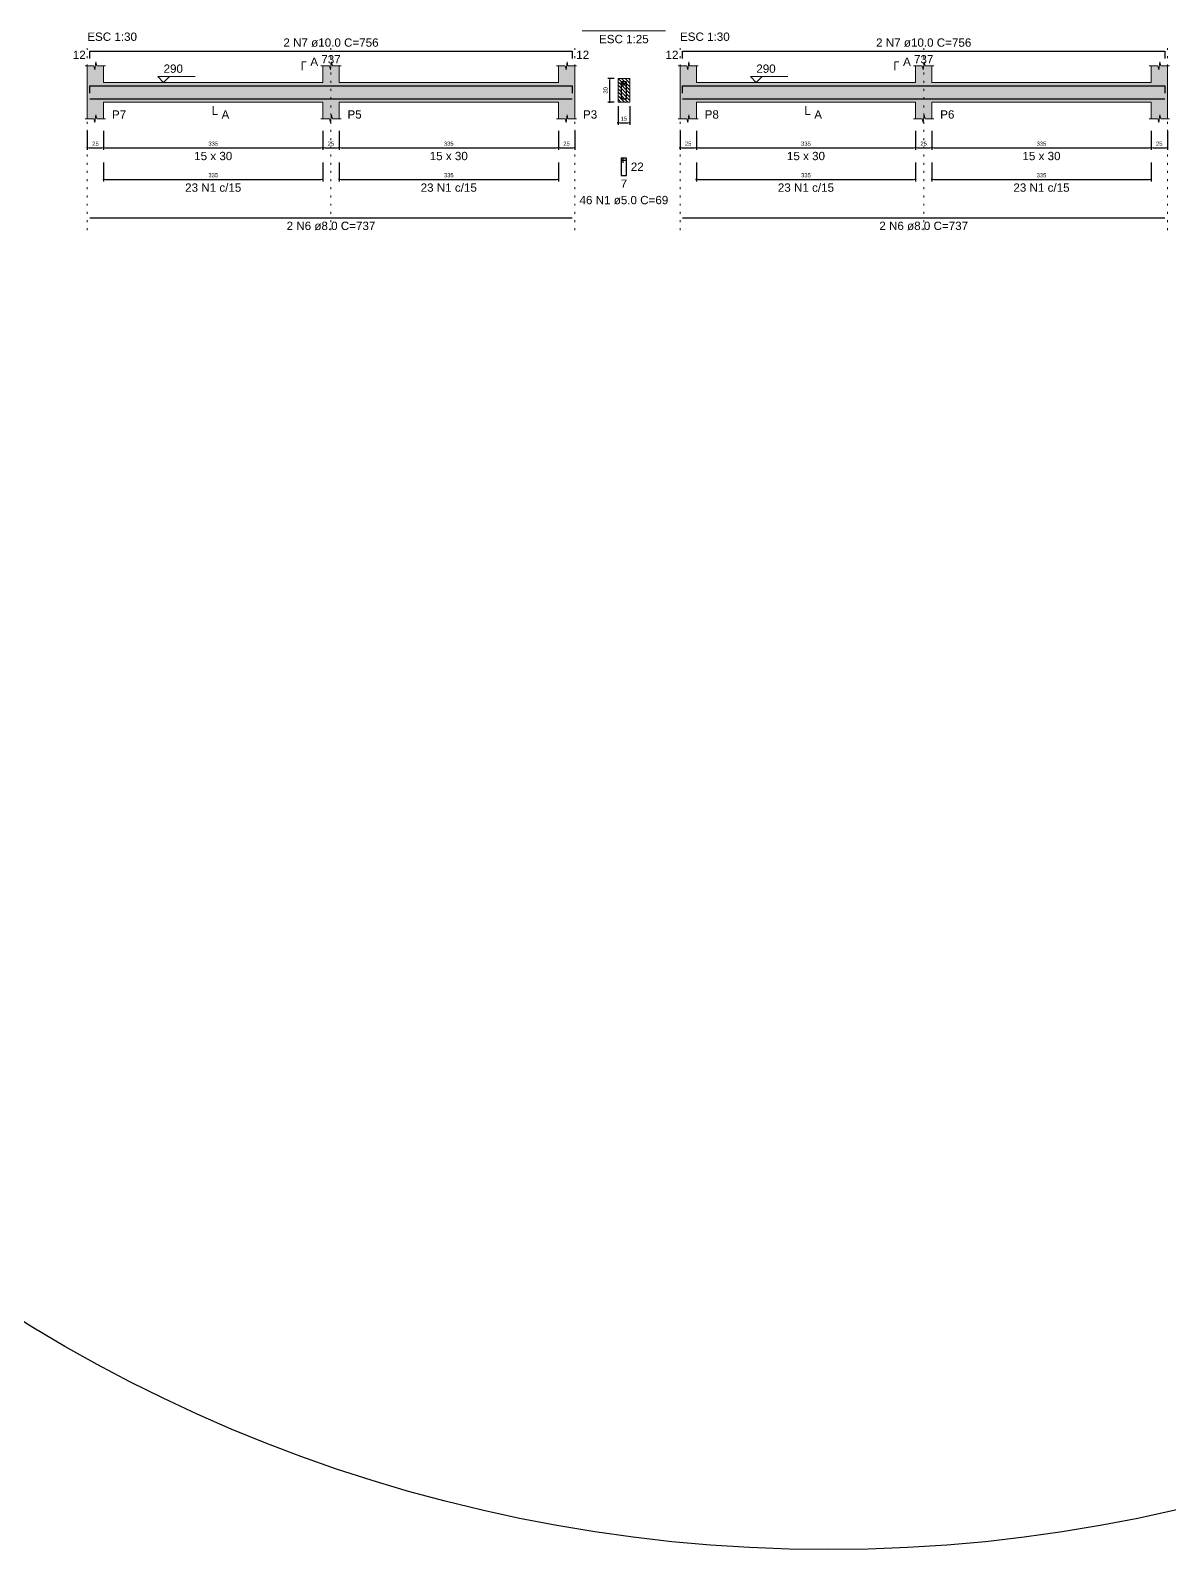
# Model space of a CAD drawing. Extents: x 5006 to 5323, y 875 to 3681.
# Drawn here: x 5181.8 to 5239.8, y 2730 to 2807.4 of the extents above; entities that cross this region are included whole.
import ezdxf

# ---------------------------------------------------------------- set-up
doc = ezdxf.new("R2010")
doc.units = 0
doc.header["$LTSCALE"] = 2
doc.linetypes.add('DOT2', pattern=[3.175, 0, -3.175])
for name, color, linetype, lineweight in [('Descrição da armadura', 7, 'Continuous', 5), ('DT-Barras na forma', 2, 'Continuous', 30), ('DT-Barras no corte', 5, 'Continuous', 5), ('DT-Barras rebatidas', 2, 'Continuous', 30), ('DT-Cotas', 9, 'Continuous', 5), ('DT-Forma', 5, 'Continuous', 5), ('DT-Hachura forma vigas', 252, 'Continuous', 5), ('DT-Hachura seção vigas', 252, 'Continuous', 5), ('DT-Pontilhado', 9, 'DOT2', 5), ('DT-Textos', 7, 'Continuous', 5), ('Textos armaduras', 7, 'Continuous', 5)]:
    doc.layers.add(name, color=color, linetype=linetype, lineweight=lineweight)
doc.styles.add('ARIAL', font='arial.ttf')
doc.styles.get("Standard").update_dxf_attribs({"font": 'arial.ttf'})
doc.dimstyles.new('UM_25.000000', dxfattribs={"dimtxt": 0.18, "dimasz": 0.1, "dimexe": 0.1, "dimexo": 0.2, "dimgap": 0, "dimtad": 1, "dimtih": 1, "dimtoh": 1, "dimdec": 1, "dimlfac": 25, "dimzin": 0, "dimdsep": 46, "dimtxsty": 'Standard', "dimcen": 0.09, "dimdle": 0.1, "dimadec": 1, "dimazin": 2, "dimtfac": 1, "dimtdec": 4, "dimtofl": 0, "dimtmove": 0, "dimatfit": 3, "dimfxl": 1, "dimtolj": 1, "dimarcsym": 0})
doc.dimstyles.new('UM_30.000000', dxfattribs={"dimtxt": 0.18, "dimasz": 0.1, "dimexe": 0.1, "dimexo": 0.2, "dimgap": 0, "dimtad": 1, "dimtih": 1, "dimtoh": 1, "dimdec": 1, "dimlfac": 30, "dimzin": 0, "dimdsep": 46, "dimtxsty": 'Standard', "dimcen": 0.09, "dimdle": 0.1, "dimadec": 1, "dimazin": 2, "dimtfac": 1, "dimtdec": 4, "dimtofl": 0, "dimtmove": 0, "dimatfit": 3, "dimfxl": 1, "dimtolj": 1, "dimarcsym": 0})

# ---------------------------------------------------------------- blocks, each defined once
blk = doc.blocks.new('_DOT')
at = {"color": 0, "linetype": 'ByBlock'}
blk.add_line((-0.5, 0), (-1, 0), dxfattribs=at)
at = {"color": 0, "linetype": 'ByBlock', "const_width": 0.5}
blk.add_lwpolyline([(-0.25, 0, 1), (0.25, 0, 1)], format="xyb", close=True, dxfattribs=at)
blk = doc.blocks.new('*D678')
at = {"layer": 'Defpoints', "color": 0, "transparency": 16777216}
for p in [(5184.655, 2802.48), (5185.488, 2802.48), (5185.488, 2801.421)]:
    blk.add_point(p, dxfattribs=at)
at = {"layer": 'DT-Cotas', "color": 0, "lineweight": -2, "transparency": 16777216}
for p, q in [((5184.655, 2802.28), (5184.655, 2801.321)), ((5185.488, 2802.28), (5185.488, 2801.321)), ((5184.755, 2801.421), (5185.388, 2801.421))]:
    blk.add_line(p, q, dxfattribs=at)
at = {"layer": 'DT-Cotas', "color": 0, "lineweight": -2, "transparency": 16777216, "xscale": 0.1, "yscale": 0.1, "zscale": 0.1, "rotation": 180}
blk.add_blockref('_DOT', (5184.655, 2801.421), dxfattribs=at)
at = {"layer": 'DT-Cotas', "color": 0, "lineweight": -2, "transparency": 16777216, "xscale": 0.1, "yscale": 0.1, "zscale": 0.1}
blk.add_blockref('_DOT', (5185.488, 2801.421), dxfattribs=at)
at = {"layer": 'DT-Cotas', "transparency": 16777216, "insert": (5185.072, 2801.632), "char_height": 0.2118, "attachment_point": 5, "rotation": 0.00573, "style": 'ARIAL'}
blk.add_mtext('\\A1;25', dxfattribs=at)
blk = doc.blocks.new('*D679')
at = {"layer": 'Defpoints', "color": 0, "transparency": 16777216}
for p in [(5185.488, 2802.48), (5196.655, 2802.48), (5196.655, 2801.421)]:
    blk.add_point(p, dxfattribs=at)
at = {"layer": 'DT-Cotas', "color": 0, "lineweight": -2, "transparency": 16777216}
for p, q in [((5185.488, 2802.28), (5185.488, 2801.321)), ((5196.655, 2802.28), (5196.655, 2801.321)), ((5185.588, 2801.421), (5196.555, 2801.421))]:
    blk.add_line(p, q, dxfattribs=at)
at = {"layer": 'DT-Cotas', "color": 0, "lineweight": -2, "transparency": 16777216, "xscale": 0.1, "yscale": 0.1, "zscale": 0.1, "rotation": 180}
blk.add_blockref('_DOT', (5185.488, 2801.421), dxfattribs=at)
at = {"layer": 'DT-Cotas', "color": 0, "lineweight": -2, "transparency": 16777216, "xscale": 0.1, "yscale": 0.1, "zscale": 0.1}
blk.add_blockref('_DOT', (5196.655, 2801.421), dxfattribs=at)
at = {"layer": 'DT-Cotas', "transparency": 16777216, "insert": (5191.072, 2801.632), "char_height": 0.2118, "attachment_point": 5, "rotation": 0.00573, "style": 'ARIAL'}
blk.add_mtext('\\A1;335', dxfattribs=at)
blk = doc.blocks.new('*D680')
at = {"layer": 'Defpoints', "color": 0, "transparency": 16777216}
for p in [(5196.655, 2802.48), (5197.488, 2802.48), (5197.488, 2801.421)]:
    blk.add_point(p, dxfattribs=at)
at = {"layer": 'DT-Cotas', "color": 0, "lineweight": -2, "transparency": 16777216}
for p, q in [((5196.655, 2802.28), (5196.655, 2801.321)), ((5197.488, 2802.28), (5197.488, 2801.321)), ((5196.755, 2801.421), (5197.388, 2801.421))]:
    blk.add_line(p, q, dxfattribs=at)
at = {"layer": 'DT-Cotas', "color": 0, "lineweight": -2, "transparency": 16777216, "xscale": 0.1, "yscale": 0.1, "zscale": 0.1, "rotation": 180}
blk.add_blockref('_DOT', (5196.655, 2801.421), dxfattribs=at)
at = {"layer": 'DT-Cotas', "color": 0, "lineweight": -2, "transparency": 16777216, "xscale": 0.1, "yscale": 0.1, "zscale": 0.1}
blk.add_blockref('_DOT', (5197.488, 2801.421), dxfattribs=at)
at = {"layer": 'DT-Cotas', "transparency": 16777216, "insert": (5197.072, 2801.632), "char_height": 0.2118, "attachment_point": 5, "rotation": 0.00573, "style": 'ARIAL'}
blk.add_mtext('\\A1;25', dxfattribs=at)
blk = doc.blocks.new('*D681')
at = {"layer": 'Defpoints', "color": 0, "transparency": 16777216}
for p in [(5197.488, 2802.48), (5208.655, 2802.48), (5208.655, 2801.421)]:
    blk.add_point(p, dxfattribs=at)
at = {"layer": 'DT-Cotas', "color": 0, "lineweight": -2, "transparency": 16777216}
for p, q in [((5197.488, 2802.28), (5197.488, 2801.321)), ((5208.655, 2802.28), (5208.655, 2801.321)), ((5197.588, 2801.421), (5208.555, 2801.421))]:
    blk.add_line(p, q, dxfattribs=at)
at = {"layer": 'DT-Cotas', "color": 0, "lineweight": -2, "transparency": 16777216, "xscale": 0.1, "yscale": 0.1, "zscale": 0.1, "rotation": 180}
blk.add_blockref('_DOT', (5197.488, 2801.421), dxfattribs=at)
at = {"layer": 'DT-Cotas', "color": 0, "lineweight": -2, "transparency": 16777216, "xscale": 0.1, "yscale": 0.1, "zscale": 0.1}
blk.add_blockref('_DOT', (5208.655, 2801.421), dxfattribs=at)
at = {"layer": 'DT-Cotas', "transparency": 16777216, "insert": (5203.072, 2801.632), "char_height": 0.2118, "attachment_point": 5, "rotation": 0.00573, "style": 'ARIAL'}
blk.add_mtext('\\A1;335', dxfattribs=at)
blk = doc.blocks.new('*D682')
at = {"layer": 'Defpoints', "color": 0, "transparency": 16777216}
for p in [(5208.655, 2802.48), (5209.488, 2802.48), (5209.488, 2801.421)]:
    blk.add_point(p, dxfattribs=at)
at = {"layer": 'DT-Cotas', "color": 0, "lineweight": -2, "transparency": 16777216}
for p, q in [((5208.655, 2802.28), (5208.655, 2801.321)), ((5209.488, 2802.28), (5209.488, 2801.321)), ((5208.755, 2801.421), (5209.388, 2801.421))]:
    blk.add_line(p, q, dxfattribs=at)
at = {"layer": 'DT-Cotas', "color": 0, "lineweight": -2, "transparency": 16777216, "xscale": 0.1, "yscale": 0.1, "zscale": 0.1, "rotation": 180}
blk.add_blockref('_DOT', (5208.655, 2801.421), dxfattribs=at)
at = {"layer": 'DT-Cotas', "color": 0, "lineweight": -2, "transparency": 16777216, "xscale": 0.1, "yscale": 0.1, "zscale": 0.1}
blk.add_blockref('_DOT', (5209.488, 2801.421), dxfattribs=at)
at = {"layer": 'DT-Cotas', "transparency": 16777216, "insert": (5209.072, 2801.632), "char_height": 0.2118, "attachment_point": 5, "rotation": 0.00573, "style": 'ARIAL'}
blk.add_mtext('\\A1;25', dxfattribs=at)
blk = doc.blocks.new('*D683')
at = {"layer": 'Defpoints', "color": 0, "transparency": 16777216}
for p in [(5185.488, 2800.87), (5196.655, 2800.87), (5196.655, 2799.811)]:
    blk.add_point(p, dxfattribs=at)
at = {"layer": 'DT-Cotas', "color": 0, "lineweight": -2, "transparency": 16777216}
for p, q in [((5185.488, 2800.67), (5185.488, 2799.711)), ((5196.655, 2800.67), (5196.655, 2799.711)), ((5185.588, 2799.811), (5196.555, 2799.811))]:
    blk.add_line(p, q, dxfattribs=at)
at = {"layer": 'DT-Cotas', "color": 0, "lineweight": -2, "transparency": 16777216, "xscale": 0.1, "yscale": 0.1, "zscale": 0.1, "rotation": 180}
blk.add_blockref('_DOT', (5185.488, 2799.811), dxfattribs=at)
at = {"layer": 'DT-Cotas', "color": 0, "lineweight": -2, "transparency": 16777216, "xscale": 0.1, "yscale": 0.1, "zscale": 0.1}
blk.add_blockref('_DOT', (5196.655, 2799.811), dxfattribs=at)
at = {"layer": 'DT-Cotas', "transparency": 16777216, "insert": (5191.072, 2800.023), "char_height": 0.2118, "attachment_point": 5, "rotation": 0.00573, "style": 'ARIAL'}
blk.add_mtext('\\A1;335', dxfattribs=at)
blk = doc.blocks.new('*D684')
at = {"layer": 'Defpoints', "color": 0, "transparency": 16777216}
for p in [(5197.488, 2800.87), (5208.655, 2800.87), (5208.655, 2799.811)]:
    blk.add_point(p, dxfattribs=at)
at = {"layer": 'DT-Cotas', "color": 0, "lineweight": -2, "transparency": 16777216}
for p, q in [((5197.488, 2800.67), (5197.488, 2799.711)), ((5208.655, 2800.67), (5208.655, 2799.711)), ((5197.588, 2799.811), (5208.555, 2799.811))]:
    blk.add_line(p, q, dxfattribs=at)
at = {"layer": 'DT-Cotas', "color": 0, "lineweight": -2, "transparency": 16777216, "xscale": 0.1, "yscale": 0.1, "zscale": 0.1, "rotation": 180}
blk.add_blockref('_DOT', (5197.488, 2799.811), dxfattribs=at)
at = {"layer": 'DT-Cotas', "color": 0, "lineweight": -2, "transparency": 16777216, "xscale": 0.1, "yscale": 0.1, "zscale": 0.1}
blk.add_blockref('_DOT', (5208.655, 2799.811), dxfattribs=at)
at = {"layer": 'DT-Cotas', "transparency": 16777216, "insert": (5203.072, 2800.023), "char_height": 0.2118, "attachment_point": 5, "rotation": 0.00573, "style": 'ARIAL'}
blk.add_mtext('\\A1;335', dxfattribs=at)
blk = doc.blocks.new('*D685')
at = {"layer": 'Defpoints', "color": 0, "transparency": 16777216}
for p in [(5211.271, 2804.95), (5211.695, 2804.95), (5211.695, 2803.75)]:
    blk.add_point(p, dxfattribs=at)
at = {"layer": 'DT-Cotas', "color": 0, "lineweight": -2, "transparency": 16777216}
for p, q in [((5211.495, 2804.95), (5211.171, 2804.95)), ((5211.271, 2803.85), (5211.271, 2804.85)), ((5211.495, 2803.75), (5211.171, 2803.75))]:
    blk.add_line(p, q, dxfattribs=at)
at = {"layer": 'DT-Cotas', "color": 0, "lineweight": -2, "transparency": 16777216, "xscale": 0.1, "yscale": 0.1, "zscale": 0.1}
for p, rotation in [((5211.271, 2804.95), 90), ((5211.271, 2803.75), 270)]:
    blk.add_blockref('_DOT', p, dxfattribs=dict(at, rotation=rotation))
at = {"layer": 'DT-Cotas', "transparency": 16777216, "insert": (5211.059, 2804.35), "char_height": 0.2118, "attachment_point": 5, "rotation": 90, "style": 'ARIAL'}
blk.add_mtext('\\A1;30', dxfattribs=at)
blk = doc.blocks.new('*D686')
at = {"layer": 'Defpoints', "color": 0, "transparency": 16777216}
for p in [(5211.695, 2803.75), (5212.295, 2803.75), (5212.295, 2802.691)]:
    blk.add_point(p, dxfattribs=at)
at = {"layer": 'DT-Cotas', "color": 0, "lineweight": -2, "transparency": 16777216}
for p, q in [((5211.695, 2803.55), (5211.695, 2802.591)), ((5212.295, 2803.55), (5212.295, 2802.591)), ((5211.795, 2802.691), (5212.195, 2802.691))]:
    blk.add_line(p, q, dxfattribs=at)
at = {"layer": 'DT-Cotas', "color": 0, "lineweight": -2, "transparency": 16777216, "xscale": 0.1, "yscale": 0.1, "zscale": 0.1, "rotation": 180}
blk.add_blockref('_DOT', (5211.695, 2802.691), dxfattribs=at)
at = {"layer": 'DT-Cotas', "color": 0, "lineweight": -2, "transparency": 16777216, "xscale": 0.1, "yscale": 0.1, "zscale": 0.1}
blk.add_blockref('_DOT', (5212.295, 2802.691), dxfattribs=at)
at = {"layer": 'DT-Cotas', "transparency": 16777216, "insert": (5211.995, 2802.903), "char_height": 0.2118, "attachment_point": 5, "rotation": 0.00573, "style": 'ARIAL'}
blk.add_mtext('\\A1;15', dxfattribs=at)
blk = doc.blocks.new('*D689')
at = {"layer": 'Defpoints', "color": 0, "transparency": 16777216}
for p in [(5214.854, 2802.48), (5215.687, 2802.48), (5215.687, 2801.421)]:
    blk.add_point(p, dxfattribs=at)
at = {"layer": 'DT-Cotas', "color": 0, "lineweight": -2, "transparency": 16777216}
for p, q in [((5214.854, 2802.28), (5214.854, 2801.321)), ((5215.687, 2802.28), (5215.687, 2801.321)), ((5214.954, 2801.421), (5215.587, 2801.421))]:
    blk.add_line(p, q, dxfattribs=at)
at = {"layer": 'DT-Cotas', "color": 0, "lineweight": -2, "transparency": 16777216, "xscale": 0.1, "yscale": 0.1, "zscale": 0.1, "rotation": 180}
blk.add_blockref('_DOT', (5214.854, 2801.421), dxfattribs=at)
at = {"layer": 'DT-Cotas', "color": 0, "lineweight": -2, "transparency": 16777216, "xscale": 0.1, "yscale": 0.1, "zscale": 0.1}
blk.add_blockref('_DOT', (5215.687, 2801.421), dxfattribs=at)
at = {"layer": 'DT-Cotas', "transparency": 16777216, "insert": (5215.27, 2801.632), "char_height": 0.2118, "attachment_point": 5, "rotation": 0.00573, "style": 'ARIAL'}
blk.add_mtext('\\A1;25', dxfattribs=at)
blk = doc.blocks.new('*D690')
at = {"layer": 'Defpoints', "color": 0, "transparency": 16777216}
for p in [(5215.687, 2802.48), (5226.854, 2802.48), (5226.854, 2801.421)]:
    blk.add_point(p, dxfattribs=at)
at = {"layer": 'DT-Cotas', "color": 0, "lineweight": -2, "transparency": 16777216}
for p, q in [((5215.687, 2802.28), (5215.687, 2801.321)), ((5226.854, 2802.28), (5226.854, 2801.321)), ((5215.787, 2801.421), (5226.754, 2801.421))]:
    blk.add_line(p, q, dxfattribs=at)
at = {"layer": 'DT-Cotas', "color": 0, "lineweight": -2, "transparency": 16777216, "xscale": 0.1, "yscale": 0.1, "zscale": 0.1, "rotation": 180}
blk.add_blockref('_DOT', (5215.687, 2801.421), dxfattribs=at)
at = {"layer": 'DT-Cotas', "color": 0, "lineweight": -2, "transparency": 16777216, "xscale": 0.1, "yscale": 0.1, "zscale": 0.1}
blk.add_blockref('_DOT', (5226.854, 2801.421), dxfattribs=at)
at = {"layer": 'DT-Cotas', "transparency": 16777216, "insert": (5221.27, 2801.632), "char_height": 0.2118, "attachment_point": 5, "rotation": 0.00573, "style": 'ARIAL'}
blk.add_mtext('\\A1;335', dxfattribs=at)
blk = doc.blocks.new('*D691')
at = {"layer": 'Defpoints', "color": 0, "transparency": 16777216}
for p in [(5226.854, 2802.48), (5227.687, 2802.48), (5227.687, 2801.421)]:
    blk.add_point(p, dxfattribs=at)
at = {"layer": 'DT-Cotas', "color": 0, "lineweight": -2, "transparency": 16777216}
for p, q in [((5226.854, 2802.28), (5226.854, 2801.321)), ((5227.687, 2802.28), (5227.687, 2801.321)), ((5226.954, 2801.421), (5227.587, 2801.421))]:
    blk.add_line(p, q, dxfattribs=at)
at = {"layer": 'DT-Cotas', "color": 0, "lineweight": -2, "transparency": 16777216, "xscale": 0.1, "yscale": 0.1, "zscale": 0.1, "rotation": 180}
blk.add_blockref('_DOT', (5226.854, 2801.421), dxfattribs=at)
at = {"layer": 'DT-Cotas', "color": 0, "lineweight": -2, "transparency": 16777216, "xscale": 0.1, "yscale": 0.1, "zscale": 0.1}
blk.add_blockref('_DOT', (5227.687, 2801.421), dxfattribs=at)
at = {"layer": 'DT-Cotas', "transparency": 16777216, "insert": (5227.27, 2801.632), "char_height": 0.2118, "attachment_point": 5, "rotation": 0.00573, "style": 'ARIAL'}
blk.add_mtext('\\A1;25', dxfattribs=at)
blk = doc.blocks.new('*D692')
at = {"layer": 'Defpoints', "color": 0, "transparency": 16777216}
for p in [(5227.687, 2802.48), (5238.854, 2802.48), (5238.854, 2801.421)]:
    blk.add_point(p, dxfattribs=at)
at = {"layer": 'DT-Cotas', "color": 0, "lineweight": -2, "transparency": 16777216}
for p, q in [((5227.687, 2802.28), (5227.687, 2801.321)), ((5238.854, 2802.28), (5238.854, 2801.321)), ((5227.787, 2801.421), (5238.754, 2801.421))]:
    blk.add_line(p, q, dxfattribs=at)
at = {"layer": 'DT-Cotas', "color": 0, "lineweight": -2, "transparency": 16777216, "xscale": 0.1, "yscale": 0.1, "zscale": 0.1, "rotation": 180}
blk.add_blockref('_DOT', (5227.687, 2801.421), dxfattribs=at)
at = {"layer": 'DT-Cotas', "color": 0, "lineweight": -2, "transparency": 16777216, "xscale": 0.1, "yscale": 0.1, "zscale": 0.1}
blk.add_blockref('_DOT', (5238.854, 2801.421), dxfattribs=at)
at = {"layer": 'DT-Cotas', "transparency": 16777216, "insert": (5233.27, 2801.632), "char_height": 0.2118, "attachment_point": 5, "rotation": 0.00573, "style": 'ARIAL'}
blk.add_mtext('\\A1;335', dxfattribs=at)
blk = doc.blocks.new('*D693')
at = {"layer": 'Defpoints', "color": 0, "transparency": 16777216}
for p in [(5238.854, 2802.48), (5239.687, 2802.48), (5239.687, 2801.421)]:
    blk.add_point(p, dxfattribs=at)
at = {"layer": 'DT-Cotas', "color": 0, "lineweight": -2, "transparency": 16777216}
for p, q in [((5238.854, 2802.28), (5238.854, 2801.321)), ((5239.687, 2802.28), (5239.687, 2801.321)), ((5238.954, 2801.421), (5239.587, 2801.421))]:
    blk.add_line(p, q, dxfattribs=at)
at = {"layer": 'DT-Cotas', "color": 0, "lineweight": -2, "transparency": 16777216, "xscale": 0.1, "yscale": 0.1, "zscale": 0.1, "rotation": 180}
blk.add_blockref('_DOT', (5238.854, 2801.421), dxfattribs=at)
at = {"layer": 'DT-Cotas', "color": 0, "lineweight": -2, "transparency": 16777216, "xscale": 0.1, "yscale": 0.1, "zscale": 0.1}
blk.add_blockref('_DOT', (5239.687, 2801.421), dxfattribs=at)
at = {"layer": 'DT-Cotas', "transparency": 16777216, "insert": (5239.27, 2801.632), "char_height": 0.2118, "attachment_point": 5, "rotation": 0.00573, "style": 'ARIAL'}
blk.add_mtext('\\A1;25', dxfattribs=at)
blk = doc.blocks.new('*D694')
at = {"layer": 'Defpoints', "color": 0, "transparency": 16777216}
for p in [(5215.687, 2800.87), (5226.854, 2800.87), (5226.854, 2799.811)]:
    blk.add_point(p, dxfattribs=at)
at = {"layer": 'DT-Cotas', "color": 0, "lineweight": -2, "transparency": 16777216}
for p, q in [((5215.687, 2800.67), (5215.687, 2799.711)), ((5226.854, 2800.67), (5226.854, 2799.711)), ((5215.787, 2799.811), (5226.754, 2799.811))]:
    blk.add_line(p, q, dxfattribs=at)
at = {"layer": 'DT-Cotas', "color": 0, "lineweight": -2, "transparency": 16777216, "xscale": 0.1, "yscale": 0.1, "zscale": 0.1, "rotation": 180}
blk.add_blockref('_DOT', (5215.687, 2799.811), dxfattribs=at)
at = {"layer": 'DT-Cotas', "color": 0, "lineweight": -2, "transparency": 16777216, "xscale": 0.1, "yscale": 0.1, "zscale": 0.1}
blk.add_blockref('_DOT', (5226.854, 2799.811), dxfattribs=at)
at = {"layer": 'DT-Cotas', "transparency": 16777216, "insert": (5221.27, 2800.023), "char_height": 0.2118, "attachment_point": 5, "rotation": 0.00573, "style": 'ARIAL'}
blk.add_mtext('\\A1;335', dxfattribs=at)
blk = doc.blocks.new('*D695')
at = {"layer": 'Defpoints', "color": 0, "transparency": 16777216}
for p in [(5227.687, 2800.87), (5238.854, 2800.87), (5238.854, 2799.811)]:
    blk.add_point(p, dxfattribs=at)
at = {"layer": 'DT-Cotas', "color": 0, "lineweight": -2, "transparency": 16777216}
for p, q in [((5227.687, 2800.67), (5227.687, 2799.711)), ((5238.854, 2800.67), (5238.854, 2799.711)), ((5227.787, 2799.811), (5238.754, 2799.811))]:
    blk.add_line(p, q, dxfattribs=at)
at = {"layer": 'DT-Cotas', "color": 0, "lineweight": -2, "transparency": 16777216, "xscale": 0.1, "yscale": 0.1, "zscale": 0.1, "rotation": 180}
blk.add_blockref('_DOT', (5227.687, 2799.811), dxfattribs=at)
at = {"layer": 'DT-Cotas', "color": 0, "lineweight": -2, "transparency": 16777216, "xscale": 0.1, "yscale": 0.1, "zscale": 0.1}
blk.add_blockref('_DOT', (5238.854, 2799.811), dxfattribs=at)
at = {"layer": 'DT-Cotas', "transparency": 16777216, "insert": (5233.27, 2800.023), "char_height": 0.2118, "attachment_point": 5, "rotation": 0.00573, "style": 'ARIAL'}
blk.add_mtext('\\A1;335', dxfattribs=at)

msp = doc.modelspace()

# ---------------------------------------------------------------- hatches: boundary and pattern name
at = {"layer": 'DT-Hachura forma vigas', "linetype": 'Continuous'}
for points in [[(5209.4882, 2802.903), (5209.4882, 2803.7504), (5209.4882, 2804.7504), (5209.4882, 2805.5977), (5209.1466, 2805.5977), (5209.0966, 2805.7977), (5209.0466, 2805.3977), (5208.9966, 2805.5977), (5208.6549, 2805.5977), (5208.6549, 2804.7504), (5197.4882, 2804.7504), (5197.4882, 2805.5977), (5197.1466, 2805.5977), (5197.0966, 2805.7977), (5197.0466, 2805.3977), (5196.9966, 2805.5977), (5196.6549, 2805.5977), (5196.6549, 2804.7504), (5185.4882, 2804.7504), (5185.4882, 2805.5977), (5185.1466, 2805.5977), (5185.0966, 2805.7977), (5185.0466, 2805.3977), (5184.9966, 2805.5977), (5184.6549, 2805.5977), (5184.6549, 2804.7504), (5184.6549, 2803.7504), (5184.6549, 2802.903), (5184.9966, 2802.903), (5185.0466, 2802.703), (5185.0966, 2803.103), (5185.1466, 2802.903), (5185.4882, 2802.903), (5185.4882, 2803.7504), (5196.6549, 2803.7504), (5196.6549, 2802.903), (5196.9966, 2802.903), (5197.0466, 2802.703), (5197.0966, 2803.103), (5197.1466, 2802.903), (5197.4882, 2802.903), (5197.4882, 2803.7504), (5208.6549, 2803.7504), (5208.6549, 2802.903), (5208.9966, 2802.903), (5209.0466, 2802.703), (5209.0966, 2803.103), (5209.1466, 2802.903), (5209.4882, 2802.903)], [(5239.687, 2802.903), (5239.687, 2803.7504), (5239.687, 2804.7504), (5239.687, 2805.5977), (5239.3453, 2805.5977), (5239.2953, 2805.7977), (5239.2453, 2805.3977), (5239.1953, 2805.5977), (5238.8537, 2805.5977), (5238.8537, 2804.7504), (5227.687, 2804.7504), (5227.687, 2805.5977), (5227.3453, 2805.5977), (5227.2953, 2805.7977), (5227.2453, 2805.3977), (5227.1953, 2805.5977), (5226.8537, 2805.5977), (5226.8537, 2804.7504), (5215.687, 2804.7504), (5215.687, 2805.5977), (5215.3453, 2805.5977), (5215.2953, 2805.7977), (5215.2453, 2805.3977), (5215.1953, 2805.5977), (5214.8537, 2805.5977), (5214.8537, 2804.7504), (5214.8537, 2803.7504), (5214.8537, 2802.903), (5215.1953, 2802.903), (5215.2453, 2802.703), (5215.2953, 2803.103), (5215.3453, 2802.903), (5215.687, 2802.903), (5215.687, 2803.7504), (5226.8537, 2803.7504), (5226.8537, 2802.903), (5227.1953, 2802.903), (5227.2453, 2802.703), (5227.2953, 2803.103), (5227.3453, 2802.903), (5227.687, 2802.903), (5227.687, 2803.7504), (5238.8537, 2803.7504), (5238.8537, 2802.903), (5239.1953, 2802.903), (5239.2453, 2802.703), (5239.2953, 2803.103), (5239.3453, 2802.903), (5239.687, 2802.903)]]:
    msp.add_hatch(color=256, dxfattribs=at).paths.add_polyline_path(points)
at = {"layer": 'DT-Hachura seção vigas', "linetype": 'Continuous'}
h = msp.add_hatch(dxfattribs=at)
h.set_pattern_fill('ANSI31', color=256, angle=90, style=0)
h.set_pattern_definition([(135, (5179.54251, 2764.98523), (-0.08838835, -0.08838835), [])])
h.paths.add_polyline_path([(5211.6945, 2803.7504), (5211.6945, 2803.7504), (5212.2945, 2803.7504), (5212.2945, 2804.9504), (5211.6945, 2804.9504), (5211.6945, 2803.7504)])

# ---------------------------------------------------------------- linework, layer by layer
msp.add_circle((5222.4253, 2808.1714), 78.188)
at = {"layer": 'DT-Barras na forma'}
for p, q in [((5211.9545, 2804.7904), (5211.8545, 2804.7904)), ((5211.8545, 2804.7904), (5211.8545, 2803.9104)), ((5212.1345, 2804.7904), (5211.8545, 2804.7904)), ((5211.8545, 2804.7904), (5211.8545, 2804.6904)), ((5211.8545, 2804.6904), (5212.1045, 2804.6904)), ((5211.9545, 2804.5404), (5211.9545, 2804.7904)), ((5212.1345, 2803.9104), (5212.1345, 2804.7904)), ((5211.8545, 2803.9104), (5212.1345, 2803.9104))]:
    msp.add_line(p, q, dxfattribs=at)
for points in [[(5184.7882, 2804.2004), (5184.7882, 2804.5837), (5209.3549, 2804.5837), (5209.3549, 2804.2004)], [(5214.987, 2804.2004), (5214.987, 2804.5837), (5239.5537, 2804.5837), (5239.5537, 2804.2004)], [(5184.7882, 2803.9137), (5209.3549, 2803.9137)], [(5214.987, 2803.9137), (5239.5537, 2803.9137)]]:
    msp.add_lwpolyline(points, dxfattribs=at)
at = {"layer": 'DT-Barras no corte'}
for centre, radius in [((5211.8945, 2804.7504), 0.02), ((5212.0945, 2804.7504), 0.02), ((5211.8905, 2803.9464), 0.016), ((5212.0985, 2803.9464), 0.016)]:
    msp.add_circle(centre, radius, dxfattribs=at)
at = {"layer": 'DT-Barras rebatidas'}
for p, q in [((5184.7882, 2805.9654), (5184.7882, 2806.3487)), ((5184.7882, 2806.3487), (5209.3549, 2806.3487)), ((5209.3549, 2806.3487), (5209.3549, 2805.9654)), ((5214.987, 2805.9654), (5214.987, 2806.3487)), ((5214.987, 2806.3487), (5239.5537, 2806.3487)), ((5239.5537, 2806.3487), (5239.5537, 2805.9654)), ((5211.9545, 2800.897), (5211.8545, 2800.897)), ((5211.8545, 2800.897), (5211.8545, 2800.017)), ((5212.1345, 2800.897), (5211.8545, 2800.897)), ((5211.8545, 2800.897), (5211.8545, 2800.797)), ((5211.8545, 2800.797), (5212.1045, 2800.797)), ((5211.9545, 2800.647), (5211.9545, 2800.897)), ((5212.1345, 2800.017), (5212.1345, 2800.897)), ((5211.8545, 2800.017), (5212.1345, 2800.017)), ((5184.7882, 2797.8562), (5209.3549, 2797.8562)), ((5214.987, 2797.8562), (5239.5537, 2797.8562))]:
    msp.add_line(p, q, dxfattribs=at)
at = {"layer": 'DT-Forma'}
for p, q in [((5185.0466, 2805.3976), (5185.0966, 2805.7976)), ((5185.0966, 2805.7976), (5185.1466, 2805.5976)), ((5197.0466, 2805.3976), (5197.0966, 2805.7976)), ((5197.0966, 2805.7976), (5197.1466, 2805.5976)), ((5209.0466, 2805.3976), (5209.0966, 2805.7976)), ((5209.0966, 2805.7976), (5209.1466, 2805.5976)), ((5215.2453, 2805.3976), (5215.2953, 2805.7976)), ((5215.2953, 2805.7976), (5215.3453, 2805.5976)), ((5227.2453, 2805.3976), (5227.2953, 2805.7976)), ((5227.2953, 2805.7976), (5227.3453, 2805.5976)), ((5239.2453, 2805.3976), (5239.2953, 2805.7976)), ((5239.2953, 2805.7976), (5239.3453, 2805.5976)), ((5184.5549, 2805.5976), (5184.9966, 2805.5976)), ((5184.6549, 2804.7504), (5184.6549, 2805.5976)), ((5184.9966, 2805.5976), (5185.0466, 2805.3976)), ((5185.1466, 2805.5976), (5185.5882, 2805.5976)), ((5185.4882, 2805.5976), (5185.4882, 2804.7504)), ((5196.5549, 2805.5976), (5196.9966, 2805.5976)), ((5196.6549, 2804.7504), (5196.6549, 2805.5976)), ((5196.9966, 2805.5976), (5197.0466, 2805.3976)), ((5197.1466, 2805.5976), (5197.5882, 2805.5976)), ((5197.4882, 2805.5976), (5197.4882, 2804.7504)), ((5208.5549, 2805.5976), (5208.9966, 2805.5976)), ((5208.6549, 2804.7504), (5208.6549, 2805.5976)), ((5208.9966, 2805.5976), (5209.0466, 2805.3976)), ((5209.1466, 2805.5976), (5209.5882, 2805.5976)), ((5209.4882, 2805.5976), (5209.4882, 2804.7504)), ((5214.7537, 2805.5976), (5215.1953, 2805.5976)), ((5214.8537, 2804.7504), (5214.8537, 2805.5976)), ((5215.1953, 2805.5976), (5215.2453, 2805.3976)), ((5215.3453, 2805.5976), (5215.787, 2805.5976)), ((5215.687, 2805.5976), (5215.687, 2804.7504)), ((5226.7537, 2805.5976), (5227.1953, 2805.5976)), ((5226.8537, 2804.7504), (5226.8537, 2805.5976)), ((5227.1953, 2805.5976), (5227.2453, 2805.3976)), ((5227.3453, 2805.5976), (5227.787, 2805.5976)), ((5227.687, 2805.5976), (5227.687, 2804.7504)), ((5238.7537, 2805.5976), (5239.1953, 2805.5976)), ((5238.8537, 2804.7504), (5238.8537, 2805.5976)), ((5239.1953, 2805.5976), (5239.2453, 2805.3976)), ((5239.3453, 2805.5976), (5239.787, 2805.5976)), ((5239.687, 2805.5976), (5239.687, 2804.7504)), ((5185.4882, 2804.7504), (5196.6549, 2804.7504)), ((5197.4882, 2804.7504), (5208.6549, 2804.7504)), ((5212.2945, 2804.9504), (5211.6945, 2804.9504)), ((5211.6945, 2804.9504), (5211.6945, 2804.9504)), ((5211.6945, 2804.9504), (5211.6945, 2803.7504)), ((5212.2945, 2803.7504), (5212.2945, 2804.9504)), ((5212.2945, 2804.9504), (5212.2945, 2804.9504)), ((5215.687, 2804.7504), (5226.8537, 2804.7504)), ((5227.687, 2804.7504), (5238.8537, 2804.7504)), ((5184.6549, 2803.7504), (5184.6549, 2802.9032)), ((5185.4882, 2802.9032), (5185.4882, 2803.7504)), ((5185.4882, 2803.7504), (5196.6549, 2803.7504)), ((5196.6549, 2803.7504), (5196.6549, 2802.9032)), ((5197.4882, 2802.9032), (5197.4882, 2803.7504)), ((5197.4882, 2803.7504), (5208.6549, 2803.7504)), ((5208.6549, 2803.7504), (5208.6549, 2802.9032)), ((5209.4882, 2802.9032), (5209.4882, 2803.7504)), ((5211.6945, 2803.7504), (5212.2945, 2803.7504)), ((5211.6945, 2803.7504), (5211.6945, 2803.7504)), ((5212.2945, 2803.7504), (5212.2945, 2803.7504)), ((5214.8537, 2803.7504), (5214.8537, 2802.9032)), ((5215.687, 2802.9032), (5215.687, 2803.7504)), ((5215.687, 2803.7504), (5226.8537, 2803.7504)), ((5226.8537, 2803.7504), (5226.8537, 2802.9032)), ((5227.687, 2802.9032), (5227.687, 2803.7504)), ((5227.687, 2803.7504), (5238.8537, 2803.7504)), ((5238.8537, 2803.7504), (5238.8537, 2802.9032)), ((5239.687, 2802.9032), (5239.687, 2803.7504)), ((5184.5549, 2802.9032), (5184.9966, 2802.9032)), ((5184.9966, 2802.9032), (5185.0466, 2802.7032)), ((5185.0466, 2802.7032), (5185.0966, 2803.1032)), ((5185.0966, 2803.1032), (5185.1466, 2802.9032)), ((5185.1466, 2802.9032), (5185.5882, 2802.9032)), ((5196.5549, 2802.9032), (5196.9966, 2802.9032)), ((5196.9966, 2802.9032), (5197.0466, 2802.7032)), ((5197.0466, 2802.7032), (5197.0966, 2803.1032)), ((5197.0966, 2803.1032), (5197.1466, 2802.9032)), ((5197.1466, 2802.9032), (5197.5882, 2802.9032)), ((5208.5549, 2802.9032), (5208.9966, 2802.9032)), ((5208.9966, 2802.9032), (5209.0466, 2802.7032)), ((5209.0466, 2802.7032), (5209.0966, 2803.1032)), ((5209.0966, 2803.1032), (5209.1466, 2802.9032)), ((5209.1466, 2802.9032), (5209.5882, 2802.9032)), ((5214.7537, 2802.9032), (5215.1953, 2802.9032)), ((5215.1953, 2802.9032), (5215.2453, 2802.7032)), ((5215.2453, 2802.7032), (5215.2953, 2803.1032)), ((5215.2953, 2803.1032), (5215.3453, 2802.9032)), ((5215.3453, 2802.9032), (5215.787, 2802.9032)), ((5226.7537, 2802.9032), (5227.1953, 2802.9032)), ((5227.1953, 2802.9032), (5227.2453, 2802.7032)), ((5227.2453, 2802.7032), (5227.2953, 2803.1032)), ((5227.2953, 2803.1032), (5227.3453, 2802.9032)), ((5227.3453, 2802.9032), (5227.787, 2802.9032)), ((5238.7537, 2802.9032), (5239.1953, 2802.9032)), ((5239.1953, 2802.9032), (5239.2453, 2802.7032)), ((5239.2453, 2802.7032), (5239.2953, 2803.1032)), ((5239.2953, 2803.1032), (5239.3453, 2802.9032)), ((5239.3453, 2802.9032), (5239.787, 2802.9032))]:
    msp.add_line(p, q, dxfattribs=at)
at = {"layer": 'DT-Forma', "linetype": 'Continuous'}
for p, q in [((5184.6549, 2803.7504), (5184.6549, 2804.7504)), ((5209.4882, 2804.7504), (5209.4882, 2803.7504)), ((5214.8537, 2803.7504), (5214.8537, 2804.7504)), ((5239.687, 2804.7504), (5239.687, 2803.7504))]:
    msp.add_line(p, q, dxfattribs=at)
at = {"layer": 'DT-Pontilhado', "ltscale": 0.05}
for p, q in [((5184.6549, 2797.2208), (5184.6549, 2806.7723)), ((5197.0716, 2797.2208), (5197.0716, 2806.7723)), ((5209.4882, 2797.2208), (5209.4882, 2806.7723)), ((5214.8537, 2797.2208), (5214.8537, 2806.7723)), ((5227.2703, 2797.2208), (5227.2703, 2806.7723)), ((5239.687, 2797.2208), (5239.687, 2806.7723))]:
    msp.add_line(p, q, dxfattribs=at)
at = {"layer": 'DT-Textos'}
msp.add_line((5209.8765, 2807.3802), (5214.1125, 2807.3802), dxfattribs=at)
for points in [[(5195.5959, 2805.3858), (5195.5959, 2805.8094), (5195.8077, 2805.8094)], [(5225.7947, 2805.3858), (5225.7947, 2805.8094), (5226.0065, 2805.8094)], [(5188.8382, 2805.0469), (5188.5417, 2804.7504), (5188.2452, 2805.0469), (5190.1514, 2805.0469)], [(5219.037, 2805.0469), (5218.7405, 2804.7504), (5218.4439, 2805.0469), (5220.3501, 2805.0469)], [(5191.0716, 2803.5386), (5191.0716, 2803.115), (5191.2834, 2803.115)], [(5221.2703, 2803.5386), (5221.2703, 2803.115), (5221.4821, 2803.115)]]:
    msp.add_lwpolyline(points, dxfattribs=at)

# ---------------------------------------------------------------- texts
at = {"layer": 'Descrição da armadura', "linetype": 'Continuous', "char_height": 0.4236, "attachment_point": 8, "line_spacing_factor": 0.798, "style": 'ARIAL'}
for s, insert, width in [('2 N7 ø10.0 C=756', (5197.0716, 2806.5605), 9.7294), ('2 N7 ø10.0 C=756', (5227.2703, 2806.5605), 9.7294), ('23 N1 c/15', (5191.0716, 2799.1755), 5.738683), ('23 N1 c/15', (5203.0716, 2799.1755), 5.738683), ('23 N1 c/15', (5221.2703, 2799.1755), 5.738683), ('23 N1 c/15', (5233.2703, 2799.1755), 5.738683), ('2 N6 ø8.0 C=737', (5197.0716, 2797.2208), 9.069495), ('2 N6 ø8.0 C=737', (5227.2703, 2797.2208), 9.069495)]:
    msp.add_mtext(s, dxfattribs=dict(at, insert=insert, width=width))
at = {"layer": 'Descrição da armadura', "color": 7, "linetype": 'Continuous', "insert": (5211.9945, 2798.5344), "char_height": 0.4236, "width": 9.069495, "attachment_point": 8, "line_spacing_factor": 0.798, "style": 'ARIAL'}
msp.add_mtext('46 N1 ø5.0 C=69', dxfattribs=at)
at = {"layer": 'DT-Textos', "char_height": 0.4236, "line_spacing_factor": 0.798, "style": 'ARIAL'}
for s, insert, width, attachment_point in [('ESC 1:30', (5184.6549, 2806.8648), 5.079187, 7), ('ESC 1:30', (5214.8537, 2806.8648), 5.079187, 7), ('ESC 1:25', (5211.9945, 2806.7448), 5.079187, 8), ('A', (5196.0195, 2805.5976), 0.791486, 7), ('A', (5226.2183, 2805.5976), 0.791486, 7), ('290', (5188.5417, 2805.2375), 1.979875, 7), ('290', (5218.7405, 2805.2375), 1.979875, 7), ('P7', (5185.9118, 2802.9032), 1.451445, 7), ('A', (5191.4952, 2802.9032), 0.791486, 7), ('P5', (5197.9118, 2802.9032), 1.451445, 7), ('P3', (5209.9118, 2802.9032), 1.451445, 7), ('P8', (5216.1106, 2802.9032), 1.451445, 7), ('A', (5221.6939, 2802.9032), 0.791486, 7), ('P6', (5228.1106, 2802.9032), 1.451445, 7), ('15 x 30', (5191.0716, 2800.7852), 3.892537, 8), ('15 x 30', (5203.0716, 2800.7852), 3.892537, 8), ('15 x 30', (5221.2703, 2800.7852), 3.892537, 8), ('15 x 30', (5233.2703, 2800.7852), 3.892537, 8)]:
    msp.add_mtext(s, dxfattribs=dict(at, insert=insert, width=width, attachment_point=attachment_point))
at = {"layer": 'Textos armaduras', "linetype": 'Continuous', "char_height": 0.4236, "attachment_point": 7, "line_spacing_factor": 0.798, "style": 'ARIAL'}
for s, insert, width in [('12', (5183.9165, 2805.9452), 1.31981), ('737', (5196.5767, 2805.7133), 1.979715), ('12', (5209.5667, 2805.9452), 1.31981), ('12', (5214.1153, 2805.9452), 1.31981), ('737', (5226.7754, 2805.7133), 1.979715)]:
    msp.add_mtext(s, dxfattribs=dict(at, insert=insert, width=width))
at = {"layer": 'Textos armaduras', "color": 7, "linetype": 'Continuous', "char_height": 0.4236, "attachment_point": 7, "line_spacing_factor": 0.798, "style": 'ARIAL'}
for s, insert, width in [('22', (5212.3463, 2800.2452), 1.31981), ('7', (5211.8295, 2799.3816), 0.659905)]:
    msp.add_mtext(s, dxfattribs=dict(at, insert=insert, width=width))

# ---------------------------------------------------------------- dimensions: what is measured, and where the dimension line sits
at = {"layer": 'DT-Cotas'}
dim = msp.add_linear_dim(base=(5211.2709, 2804.9504), p1=(5211.6945, 2803.7504), p2=(5211.6945, 2804.9504), angle=90, dimstyle='UM_25.000000', override={"dimtxt": 0.2118, "dimasz": 0.1, "dimexe": 0.1, "dimexo": 0.2, "dimtad": 1, "dimtih": 0, "dimtoh": 0, "dimdec": 1, "dimlfac": 25, "dimzin": 8, "dimtxsty": 'ARIAL', "dimblk": 'DOT', "dimblk1": 'DOT', "dimblk2": 'DOT', "dimsah": 1, "dimdle": 0.1, "dimse1": 0, "dimse2": 0, "dimclrt": 256, "dimadec": 1, "dimazin": 3, "dimtmove": 2, "dimldrblk": 'DOT'}, dxfattribs=at)
dim.commit()
dim.dimension.update_dxf_attribs({"geometry": '*D685', "text_midpoint": (5211.0591, 2804.3504), "dimtype": 160, "text_rotation": 90})
for base, p1, p2, dimstyle, override, picture, middle in [((5212.2945, 2802.6914), (5211.6945, 2803.7504), (5212.2945, 2803.7504), 'UM_25.000000', {"dimtxt": 0.2118, "dimasz": 0.1, "dimexe": 0.1, "dimexo": 0.2, "dimtad": 1, "dimtih": 0, "dimtoh": 0, "dimdec": 1, "dimlfac": 25, "dimzin": 8, "dimtxsty": 'ARIAL', "dimblk": 'DOT', "dimblk1": 'DOT', "dimblk2": 'DOT', "dimsah": 1, "dimdle": 0.1, "dimse1": 0, "dimse2": 0, "dimclrt": 256, "dimadec": 1, "dimazin": 3, "dimtmove": 2, "dimldrblk": 'DOT'}, '*D686', (5211.9945, 2802.9032)), ((5185.4882, 2801.4206), (5184.6549, 2802.4796), (5185.4882, 2802.4796), 'UM_30.000000', {"dimtxt": 0.2118, "dimasz": 0.1, "dimexe": 0.1, "dimexo": 0.2, "dimtad": 1, "dimtih": 0, "dimtoh": 0, "dimdec": 1, "dimlfac": 30, "dimzin": 8, "dimtxsty": 'ARIAL', "dimblk": 'DOT', "dimblk1": 'DOT', "dimblk2": 'DOT', "dimsah": 1, "dimdle": 0.1, "dimse1": 0, "dimse2": 0, "dimclrt": 256, "dimadec": 1, "dimazin": 3, "dimtmove": 2, "dimldrblk": 'DOT'}, '*D678', (5185.0716, 2801.6324)), ((5196.6549, 2801.4206), (5185.4882, 2802.4796), (5196.6549, 2802.4796), 'UM_30.000000', {"dimtxt": 0.2118, "dimasz": 0.1, "dimexe": 0.1, "dimexo": 0.2, "dimtad": 1, "dimtih": 0, "dimtoh": 0, "dimdec": 1, "dimlfac": 30, "dimzin": 8, "dimtxsty": 'ARIAL', "dimblk": 'DOT', "dimblk1": 'DOT', "dimblk2": 'DOT', "dimsah": 1, "dimdle": 0.1, "dimse1": 0, "dimse2": 0, "dimclrt": 256, "dimadec": 1, "dimazin": 3, "dimtmove": 2, "dimldrblk": 'DOT'}, '*D679', (5191.0716, 2801.6324)), ((5197.4882, 2801.4206), (5196.6549, 2802.4796), (5197.4882, 2802.4796), 'UM_30.000000', {"dimtxt": 0.2118, "dimasz": 0.1, "dimexe": 0.1, "dimexo": 0.2, "dimtad": 1, "dimtih": 0, "dimtoh": 0, "dimdec": 1, "dimlfac": 30, "dimzin": 8, "dimtxsty": 'ARIAL', "dimblk": 'DOT', "dimblk1": 'DOT', "dimblk2": 'DOT', "dimsah": 1, "dimdle": 0.1, "dimse1": 0, "dimse2": 0, "dimclrt": 256, "dimadec": 1, "dimazin": 3, "dimtmove": 2, "dimldrblk": 'DOT'}, '*D680', (5197.0716, 2801.6324)), ((5208.6549, 2801.4206), (5197.4882, 2802.4796), (5208.6549, 2802.4796), 'UM_30.000000', {"dimtxt": 0.2118, "dimasz": 0.1, "dimexe": 0.1, "dimexo": 0.2, "dimtad": 1, "dimtih": 0, "dimtoh": 0, "dimdec": 1, "dimlfac": 30, "dimzin": 8, "dimtxsty": 'ARIAL', "dimblk": 'DOT', "dimblk1": 'DOT', "dimblk2": 'DOT', "dimsah": 1, "dimdle": 0.1, "dimse1": 0, "dimse2": 0, "dimclrt": 256, "dimadec": 1, "dimazin": 3, "dimtmove": 2, "dimldrblk": 'DOT'}, '*D681', (5203.0716, 2801.6324)), ((5209.4882, 2801.4206), (5208.6549, 2802.4796), (5209.4882, 2802.4796), 'UM_30.000000', {"dimtxt": 0.2118, "dimasz": 0.1, "dimexe": 0.1, "dimexo": 0.2, "dimtad": 1, "dimtih": 0, "dimtoh": 0, "dimdec": 1, "dimlfac": 30, "dimzin": 8, "dimtxsty": 'ARIAL', "dimblk": 'DOT', "dimblk1": 'DOT', "dimblk2": 'DOT', "dimsah": 1, "dimdle": 0.1, "dimse1": 0, "dimse2": 0, "dimclrt": 256, "dimadec": 1, "dimazin": 3, "dimtmove": 2, "dimldrblk": 'DOT'}, '*D682', (5209.0716, 2801.6324)), ((5215.687, 2801.4206), (5214.8537, 2802.4796), (5215.687, 2802.4796), 'UM_30.000000', {"dimtxt": 0.2118, "dimasz": 0.1, "dimexe": 0.1, "dimexo": 0.2, "dimtad": 1, "dimtih": 0, "dimtoh": 0, "dimdec": 1, "dimlfac": 30, "dimzin": 8, "dimtxsty": 'ARIAL', "dimblk": 'DOT', "dimblk1": 'DOT', "dimblk2": 'DOT', "dimsah": 1, "dimdle": 0.1, "dimse1": 0, "dimse2": 0, "dimclrt": 256, "dimadec": 1, "dimazin": 3, "dimtmove": 2, "dimldrblk": 'DOT'}, '*D689', (5215.2703, 2801.6324)), ((5226.8537, 2801.4206), (5215.687, 2802.4796), (5226.8537, 2802.4796), 'UM_30.000000', {"dimtxt": 0.2118, "dimasz": 0.1, "dimexe": 0.1, "dimexo": 0.2, "dimtad": 1, "dimtih": 0, "dimtoh": 0, "dimdec": 1, "dimlfac": 30, "dimzin": 8, "dimtxsty": 'ARIAL', "dimblk": 'DOT', "dimblk1": 'DOT', "dimblk2": 'DOT', "dimsah": 1, "dimdle": 0.1, "dimse1": 0, "dimse2": 0, "dimclrt": 256, "dimadec": 1, "dimazin": 3, "dimtmove": 2, "dimldrblk": 'DOT'}, '*D690', (5221.2703, 2801.6324)), ((5227.687, 2801.4206), (5226.8537, 2802.4796), (5227.687, 2802.4796), 'UM_30.000000', {"dimtxt": 0.2118, "dimasz": 0.1, "dimexe": 0.1, "dimexo": 0.2, "dimtad": 1, "dimtih": 0, "dimtoh": 0, "dimdec": 1, "dimlfac": 30, "dimzin": 8, "dimtxsty": 'ARIAL', "dimblk": 'DOT', "dimblk1": 'DOT', "dimblk2": 'DOT', "dimsah": 1, "dimdle": 0.1, "dimse1": 0, "dimse2": 0, "dimclrt": 256, "dimadec": 1, "dimazin": 3, "dimtmove": 2, "dimldrblk": 'DOT'}, '*D691', (5227.2703, 2801.6324)), ((5238.8537, 2801.4206), (5227.687, 2802.4796), (5238.8537, 2802.4796), 'UM_30.000000', {"dimtxt": 0.2118, "dimasz": 0.1, "dimexe": 0.1, "dimexo": 0.2, "dimtad": 1, "dimtih": 0, "dimtoh": 0, "dimdec": 1, "dimlfac": 30, "dimzin": 8, "dimtxsty": 'ARIAL', "dimblk": 'DOT', "dimblk1": 'DOT', "dimblk2": 'DOT', "dimsah": 1, "dimdle": 0.1, "dimse1": 0, "dimse2": 0, "dimclrt": 256, "dimadec": 1, "dimazin": 3, "dimtmove": 2, "dimldrblk": 'DOT'}, '*D692', (5233.2703, 2801.6324)), ((5239.687, 2801.4206), (5238.8537, 2802.4796), (5239.687, 2802.4796), 'UM_30.000000', {"dimtxt": 0.2118, "dimasz": 0.1, "dimexe": 0.1, "dimexo": 0.2, "dimtad": 1, "dimtih": 0, "dimtoh": 0, "dimdec": 1, "dimlfac": 30, "dimzin": 8, "dimtxsty": 'ARIAL', "dimblk": 'DOT', "dimblk1": 'DOT', "dimblk2": 'DOT', "dimsah": 1, "dimdle": 0.1, "dimse1": 0, "dimse2": 0, "dimclrt": 256, "dimadec": 1, "dimazin": 3, "dimtmove": 2, "dimldrblk": 'DOT'}, '*D693', (5239.2703, 2801.6324)), ((5196.6549, 2799.8109), (5185.4882, 2800.8699), (5196.6549, 2800.8699), 'UM_30.000000', {"dimtxt": 0.2118, "dimasz": 0.1, "dimexe": 0.1, "dimexo": 0.2, "dimtad": 1, "dimtih": 0, "dimtoh": 0, "dimdec": 1, "dimlfac": 30, "dimzin": 8, "dimtxsty": 'ARIAL', "dimblk": 'DOT', "dimblk1": 'DOT', "dimblk2": 'DOT', "dimsah": 1, "dimdle": 0.1, "dimse1": 0, "dimse2": 0, "dimclrt": 256, "dimadec": 1, "dimazin": 3, "dimtmove": 2, "dimldrblk": 'DOT'}, '*D683', (5191.0716, 2800.0227)), ((5208.6549, 2799.8109), (5197.4882, 2800.8699), (5208.6549, 2800.8699), 'UM_30.000000', {"dimtxt": 0.2118, "dimasz": 0.1, "dimexe": 0.1, "dimexo": 0.2, "dimtad": 1, "dimtih": 0, "dimtoh": 0, "dimdec": 1, "dimlfac": 30, "dimzin": 8, "dimtxsty": 'ARIAL', "dimblk": 'DOT', "dimblk1": 'DOT', "dimblk2": 'DOT', "dimsah": 1, "dimdle": 0.1, "dimse1": 0, "dimse2": 0, "dimclrt": 256, "dimadec": 1, "dimazin": 3, "dimtmove": 2, "dimldrblk": 'DOT'}, '*D684', (5203.0716, 2800.0227)), ((5226.8537, 2799.8109), (5215.687, 2800.8699), (5226.8537, 2800.8699), 'UM_30.000000', {"dimtxt": 0.2118, "dimasz": 0.1, "dimexe": 0.1, "dimexo": 0.2, "dimtad": 1, "dimtih": 0, "dimtoh": 0, "dimdec": 1, "dimlfac": 30, "dimzin": 8, "dimtxsty": 'ARIAL', "dimblk": 'DOT', "dimblk1": 'DOT', "dimblk2": 'DOT', "dimsah": 1, "dimdle": 0.1, "dimse1": 0, "dimse2": 0, "dimclrt": 256, "dimadec": 1, "dimazin": 3, "dimtmove": 2, "dimldrblk": 'DOT'}, '*D694', (5221.2703, 2800.0227)), ((5238.8537, 2799.8109), (5227.687, 2800.8699), (5238.8537, 2800.8699), 'UM_30.000000', {"dimtxt": 0.2118, "dimasz": 0.1, "dimexe": 0.1, "dimexo": 0.2, "dimtad": 1, "dimtih": 0, "dimtoh": 0, "dimdec": 1, "dimlfac": 30, "dimzin": 8, "dimtxsty": 'ARIAL', "dimblk": 'DOT', "dimblk1": 'DOT', "dimblk2": 'DOT', "dimsah": 1, "dimdle": 0.1, "dimse1": 0, "dimse2": 0, "dimclrt": 256, "dimadec": 1, "dimazin": 3, "dimtmove": 2, "dimldrblk": 'DOT'}, '*D695', (5233.2703, 2800.0227))]:
    dim = msp.add_linear_dim(base=base, p1=p1, p2=p2, dimstyle=dimstyle, override=override, dxfattribs=at)
    dim.commit()
    dim.dimension.update_dxf_attribs({"geometry": picture, "text_midpoint": middle, "dimtype": 160, "text_rotation": 0.00573})

doc.saveas('drawing.dxf')
